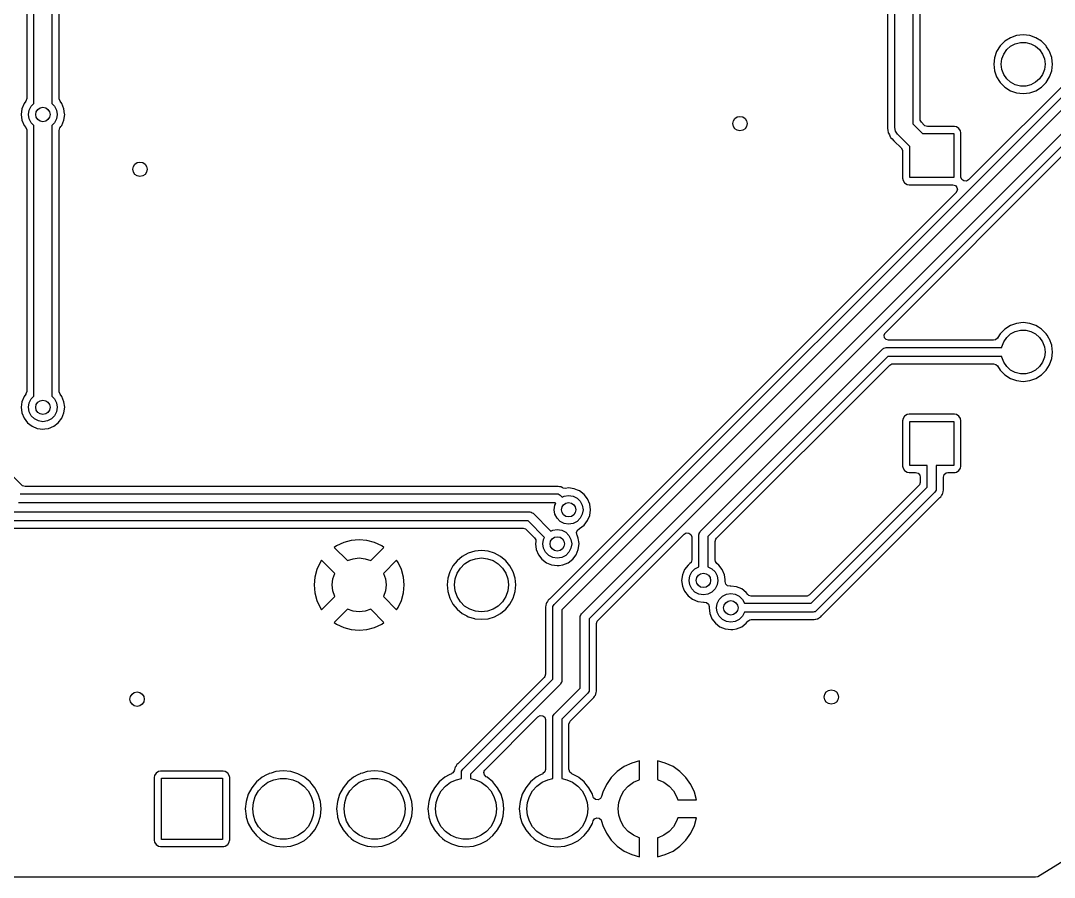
# Model space of a CAD drawing. Extents: x 111.9 to 187.8, y -146.4 to -70.5.
# Drawn here: x 138.75 to 167.49, y -146.43 to -122.61 of the extents above; entities that cross this region are included whole.
import ezdxf

# ---------------------------------------------------------------- set-up
doc = ezdxf.new("R2010")
doc.units = 0
doc.layers.add('BLACK', color=7, linetype='CONTINUOUS')

msp = doc.modelspace()

# ---------------------------------------------------------------- linework, layer by layer
at = {"layer": 'BLACK', "linetype": 'CONTINUOUS'}
for p, q in [((163.057, -125.588), (163.057, -120.509)), ((163.557, -120.509), (163.557, -125.484)), ((162.856, -120.834), (162.856, -125.559)), ((163.757, -123.825), (163.757, -120.834)), ((138.915, -121.568), (138.915, -124.781)), ((139.116, -124.913), (139.116, -121.492)), ((139.616, -121.596), (139.616, -124.913)), ((139.816, -124.781), (139.816, -121.73)), ((166.624, -123.008), (166.442, -123.029)), ((166.806, -123.029), (166.624, -123.008)), ((166.624, -123.008), (166.624, -123.008)), ((166.115, -123.187), (165.986, -123.316)), ((166.27, -123.089), (166.115, -123.187)), ((166.442, -123.029), (166.27, -123.089)), ((166.277, -123.322), (166.407, -123.254)), ((166.407, -123.254), (166.55, -123.218)), ((166.442, -123.029), (166.442, -123.029)), ((166.55, -123.218), (166.698, -123.218)), ((166.698, -123.218), (166.841, -123.254)), ((166.978, -123.089), (166.806, -123.029)), ((166.806, -123.029), (166.806, -123.029)), ((166.841, -123.254), (166.971, -123.322)), ((167.133, -123.187), (166.978, -123.089)), ((167.262, -123.316), (167.133, -123.187)), ((165.888, -123.471), (165.828, -123.643)), ((165.986, -123.316), (165.888, -123.471)), ((166.031, -123.679), (166.083, -123.541)), ((166.083, -123.541), (166.167, -123.42)), ((166.167, -123.42), (166.277, -123.322)), ((166.971, -123.322), (167.081, -123.42)), ((167.081, -123.42), (167.165, -123.541)), ((167.165, -123.541), (167.217, -123.679)), ((167.277, -123.34), (167.262, -123.316)), ((167.339, -123.438), (167.277, -123.34)), ((167.36, -123.471), (167.339, -123.438)), ((167.42, -123.641), (167.36, -123.471)), ((153.582, -138.85), (168.568, -123.864)), ((163.757, -125.35), (163.757, -123.825)), ((168.414, -123.734), (165.107, -127.04)), ((165.828, -123.643), (165.807, -123.825)), ((165.807, -123.825), (165.807, -123.825)), ((165.807, -123.825), (165.828, -124.007)), ((165.828, -123.643), (165.828, -123.643)), ((166.013, -123.825), (166.031, -123.679)), ((166.031, -123.971), (166.013, -123.825)), ((167.217, -123.679), (167.235, -123.825)), ((167.235, -123.825), (167.217, -123.971)), ((167.42, -123.643), (167.42, -123.641)), ((167.441, -123.825), (167.42, -123.643)), ((167.42, -123.643), (167.42, -123.643)), ((167.42, -124.007), (167.441, -123.825)), ((167.441, -123.825), (167.441, -123.825)), ((168.708, -124.077), (153.795, -138.99)), ((165.828, -124.007), (165.828, -124.007)), ((165.828, -124.007), (165.888, -124.179)), ((166.083, -124.109), (166.031, -123.971)), ((166.167, -124.23), (166.083, -124.109)), ((167.165, -124.109), (167.081, -124.23)), ((167.217, -123.971), (167.165, -124.109)), ((167.36, -124.179), (167.42, -124.007)), ((167.42, -124.007), (167.42, -124.007)), ((167.42, -124.007), (167.42, -124.007)), ((165.888, -124.179), (165.965, -124.301)), ((165.965, -124.301), (165.986, -124.334)), ((165.986, -124.334), (166.115, -124.463)), ((166.277, -124.328), (166.167, -124.23)), ((166.407, -124.396), (166.277, -124.328)), ((166.55, -124.432), (166.407, -124.396)), ((166.698, -124.432), (166.55, -124.432)), ((166.841, -124.396), (166.698, -124.432)), ((166.971, -124.328), (166.841, -124.396)), ((167.081, -124.23), (166.971, -124.328)), ((167.133, -124.463), (167.262, -124.334)), ((167.262, -124.334), (167.36, -124.179)), ((154.344, -139.104), (168.822, -124.626)), ((166.115, -124.463), (166.27, -124.561)), ((166.27, -124.561), (166.442, -124.621)), ((166.442, -124.621), (166.442, -124.621)), ((166.442, -124.621), (166.442, -124.621)), ((166.442, -124.621), (166.624, -124.642)), ((166.624, -124.642), (166.806, -124.621)), ((166.624, -124.642), (166.624, -124.642)), ((166.624, -124.642), (166.624, -124.642)), ((166.806, -124.621), (166.978, -124.561)), ((166.806, -124.621), (166.806, -124.621)), ((166.806, -124.621), (166.806, -124.621)), ((166.978, -124.561), (167.133, -124.463)), ((138.841, -124.919), (138.781, -125.065)), ((138.89, -124.856), (138.841, -124.919)), ((138.896, -124.848), (138.89, -124.856)), ((138.915, -124.781), (138.896, -124.848)), ((138.986, -125.098), (139.042, -124.987)), ((139.042, -124.987), (139.116, -124.913)), ((139.616, -124.913), (139.69, -124.987)), ((139.69, -124.987), (139.746, -125.098)), ((139.817, -124.791), (139.816, -124.781)), ((139.842, -124.856), (139.817, -124.791)), ((139.891, -124.919), (139.842, -124.856)), ((139.951, -125.065), (139.891, -124.919)), ((139.891, -124.919), (139.891, -124.919)), ((139.891, -124.919), (139.891, -124.919)), ((168.962, -124.839), (154.557, -139.244)), ((138.781, -125.065), (138.76, -125.222)), ((138.76, -125.222), (138.76, -125.222)), ((138.76, -125.222), (138.781, -125.379)), ((138.781, -125.065), (138.781, -125.065)), ((138.966, -125.222), (138.986, -125.098)), ((138.986, -125.346), (138.966, -125.222)), ((139.746, -125.098), (139.766, -125.222)), ((139.766, -125.222), (139.746, -125.346)), ((139.969, -125.205), (139.951, -125.065)), ((139.951, -125.065), (139.951, -125.065)), ((139.951, -125.379), (139.972, -125.222)), ((139.972, -125.222), (139.969, -125.205)), ((138.781, -125.379), (138.781, -125.379)), ((138.781, -125.379), (138.841, -125.525)), ((138.841, -125.525), (138.841, -125.525)), ((138.841, -125.525), (138.89, -125.588)), ((138.89, -125.588), (138.915, -125.653)), ((139.042, -125.457), (138.986, -125.346)), ((139.116, -125.531), (139.042, -125.457)), ((139.116, -133.055), (139.116, -125.531)), ((139.69, -125.457), (139.616, -125.531)), ((139.616, -125.531), (139.616, -133.055)), ((139.746, -125.346), (139.69, -125.457)), ((139.816, -125.663), (139.836, -125.596)), ((139.836, -125.596), (139.842, -125.588)), ((139.842, -125.588), (139.869, -125.553)), ((139.869, -125.553), (139.891, -125.525)), ((139.891, -125.525), (139.951, -125.379)), ((162.855, -125.578), (162.852, -125.605)), ((162.852, -125.605), (162.863, -125.663)), ((162.856, -125.566), (162.855, -125.578)), ((162.856, -125.559), (162.856, -125.566)), ((163.076, -125.684), (163.057, -125.588)), ((163.557, -125.484), (163.827, -125.754)), ((163.76, -125.376), (163.757, -125.35)), ((163.794, -125.438), (163.76, -125.376)), ((163.873, -125.517), (163.794, -125.438)), ((163.894, -125.534), (163.873, -125.517)), ((163.961, -125.553), (163.894, -125.534)), ((164.715, -125.553), (163.961, -125.553)), ((164.773, -125.565), (164.715, -125.553)), ((164.715, -125.553), (164.715, -125.553)), ((164.84, -125.609), (164.773, -125.565)), ((164.773, -125.565), (164.773, -125.565)), ((164.884, -125.676), (164.84, -125.609)), ((138.915, -125.653), (138.915, -125.663)), ((138.915, -125.663), (138.915, -132.923)), ((139.816, -132.923), (139.816, -125.663)), ((162.863, -125.663), (162.872, -125.722)), ((162.872, -125.722), (162.874, -125.73)), ((162.874, -125.73), (162.877, -125.738)), ((162.877, -125.738), (162.905, -125.791)), ((162.905, -125.791), (162.931, -125.845)), ((162.931, -125.845), (162.935, -125.852)), ((162.935, -125.852), (162.94, -125.859)), ((162.94, -125.859), (162.94, -125.859)), ((162.94, -125.859), (162.982, -125.901)), ((163.13, -125.765), (163.076, -125.684)), ((163.473, -126.108), (163.13, -125.765)), ((163.827, -125.754), (164.695, -125.754)), ((164.695, -125.754), (164.695, -126.976)), ((164.895, -125.734), (164.884, -125.676)), ((164.884, -125.676), (164.884, -125.676)), ((164.895, -126.953), (164.895, -125.734)), ((164.895, -125.734), (164.895, -125.734)), ((162.982, -125.901), (163.022, -125.943)), ((163.022, -125.943), (163.023, -125.944)), ((163.023, -125.944), (163.03, -125.95)), ((163.03, -125.95), (163.03, -125.951)), ((163.03, -125.951), (163.042, -125.96)), ((163.042, -125.96), (163.236, -126.154)), ((163.236, -126.154), (163.27, -126.216)), ((163.473, -126.976), (163.473, -126.108)), ((162.795, -131.289), (167.839, -126.245)), ((163.27, -126.216), (163.272, -126.242)), ((163.272, -126.242), (163.272, -126.996)), ((163.272, -126.996), (163.284, -127.054)), ((164.695, -126.976), (163.473, -126.976)), ((164.896, -126.962), (164.895, -126.953)), ((164.92, -127.027), (164.896, -126.962)), ((164.976, -127.069), (164.92, -127.027)), ((165.107, -127.04), (165.046, -127.074)), ((163.284, -127.054), (163.284, -127.054)), ((163.284, -127.054), (163.328, -127.121)), ((163.328, -127.121), (163.395, -127.165)), ((163.395, -127.165), (163.395, -127.165)), ((163.395, -127.165), (163.453, -127.176)), ((163.453, -127.176), (163.453, -127.176)), ((163.453, -127.176), (164.672, -127.176)), ((164.672, -127.176), (164.739, -127.196)), ((164.739, -127.196), (164.785, -127.249)), ((164.795, -127.318), (164.766, -127.382)), ((164.785, -127.249), (164.795, -127.318)), ((165.046, -127.074), (164.976, -127.069)), ((164.759, -127.388), (153.452, -138.696)), ((164.766, -127.382), (164.759, -127.388)), ((138.783, -135.528), (134.22, -130.965)), ((166.442, -131.03), (166.27, -131.09)), ((166.624, -131.009), (166.442, -131.03)), ((166.442, -131.03), (166.442, -131.03)), ((166.806, -131.03), (166.624, -131.009)), ((166.624, -131.009), (166.624, -131.009)), ((166.978, -131.09), (166.806, -131.03)), ((166.806, -131.03), (166.806, -131.03)), ((162.76, -131.359), (162.789, -131.295)), ((162.789, -131.295), (162.795, -131.289)), ((165.967, -131.347), (165.91, -131.437)), ((165.986, -131.317), (165.967, -131.347)), ((166.115, -131.188), (165.986, -131.317)), ((166.27, -131.09), (166.115, -131.188)), ((166.167, -131.421), (166.277, -131.323)), ((166.277, -131.323), (166.407, -131.255)), ((166.407, -131.255), (166.55, -131.219)), ((166.55, -131.219), (166.698, -131.219)), ((166.698, -131.219), (166.841, -131.255)), ((166.841, -131.255), (166.971, -131.323)), ((166.971, -131.323), (167.081, -131.421)), ((167.049, -131.135), (166.978, -131.09)), ((167.133, -131.188), (167.049, -131.135)), ((167.262, -131.317), (167.133, -131.188)), ((167.289, -131.359), (167.262, -131.317)), ((162.77, -131.428), (162.76, -131.359)), ((162.816, -131.481), (162.77, -131.428)), ((162.883, -131.5), (162.816, -131.481)), ((165.802, -131.5), (162.883, -131.5)), ((165.854, -131.489), (165.802, -131.5)), ((165.907, -131.442), (165.854, -131.489)), ((165.91, -131.437), (165.907, -131.442)), ((166.031, -131.68), (166.083, -131.542)), ((166.083, -131.542), (166.167, -131.421)), ((167.081, -131.421), (167.165, -131.542)), ((167.165, -131.542), (167.217, -131.68)), ((167.352, -131.459), (167.289, -131.359)), ((167.36, -131.472), (167.352, -131.459)), ((167.418, -131.639), (167.36, -131.472)), ((167.42, -131.644), (167.418, -131.639)), ((167.441, -131.826), (167.42, -131.644)), ((167.42, -131.644), (167.42, -131.644)), ((157.646, -136.818), (162.726, -131.738)), ((162.726, -131.738), (162.743, -131.724)), ((162.743, -131.724), (162.746, -131.721)), ((162.746, -131.721), (162.749, -131.72)), ((162.749, -131.72), (162.754, -131.716)), ((162.754, -131.716), (162.784, -131.71)), ((162.784, -131.71), (162.814, -131.701)), ((162.814, -131.701), (166.028, -131.701)), ((166.028, -131.701), (166.031, -131.68)), ((167.217, -131.68), (167.235, -131.826)), ((167.235, -131.826), (167.217, -131.972)), ((167.42, -132.008), (167.441, -131.826)), ((167.441, -131.826), (167.441, -131.826)), ((162.866, -131.951), (157.859, -136.958)), ((158.096, -137.005), (162.913, -132.188)), ((166.028, -131.951), (162.866, -131.951)), ((162.913, -132.188), (162.974, -132.154)), ((162.974, -132.154), (163, -132.151)), ((163, -132.151), (165.802, -132.151)), ((165.802, -132.151), (165.869, -132.171)), ((165.869, -132.171), (165.907, -132.21)), ((165.907, -132.21), (165.986, -132.335)), ((166.031, -131.972), (166.028, -131.951)), ((166.083, -132.11), (166.031, -131.972)), ((166.167, -132.231), (166.083, -132.11)), ((167.165, -132.11), (167.081, -132.231)), ((167.217, -131.972), (167.165, -132.11)), ((167.262, -132.335), (167.36, -132.18)), ((167.36, -132.18), (167.42, -132.008)), ((165.986, -132.335), (166.115, -132.464)), ((166.115, -132.464), (166.27, -132.562)), ((166.277, -132.329), (166.167, -132.231)), ((166.407, -132.397), (166.277, -132.329)), ((166.55, -132.433), (166.407, -132.397)), ((166.698, -132.433), (166.55, -132.433)), ((166.841, -132.397), (166.698, -132.433)), ((166.971, -132.329), (166.841, -132.397)), ((167.081, -132.231), (166.971, -132.329)), ((166.978, -132.562), (167.133, -132.464)), ((167.133, -132.464), (167.262, -132.335)), ((166.27, -132.562), (166.442, -132.622)), ((166.442, -132.622), (166.442, -132.622)), ((166.442, -132.622), (166.442, -132.622)), ((166.442, -132.622), (166.624, -132.643)), ((166.624, -132.643), (166.806, -132.622)), ((166.624, -132.643), (166.624, -132.643)), ((166.624, -132.643), (166.624, -132.643)), ((166.806, -132.622), (166.978, -132.562)), ((166.806, -132.622), (166.806, -132.622)), ((166.806, -132.622), (166.806, -132.622)), ((138.841, -133.061), (138.781, -133.207)), ((138.89, -132.998), (138.841, -133.061)), ((138.896, -132.99), (138.89, -132.998)), ((138.915, -132.923), (138.896, -132.99)), ((139.042, -133.129), (139.116, -133.055)), ((139.616, -133.055), (139.69, -133.129)), ((139.817, -132.933), (139.816, -132.923)), ((139.842, -132.998), (139.817, -132.933)), ((139.891, -133.061), (139.842, -132.998)), ((139.951, -133.207), (139.891, -133.061)), ((139.891, -133.061), (139.891, -133.061)), ((139.891, -133.061), (139.891, -133.061)), ((138.781, -133.207), (138.76, -133.364)), ((138.76, -133.364), (138.76, -133.364)), ((138.76, -133.364), (138.781, -133.521)), ((138.781, -133.207), (138.781, -133.207)), ((138.966, -133.364), (138.986, -133.24)), ((138.986, -133.488), (138.966, -133.364)), ((138.986, -133.24), (139.042, -133.129)), ((139.69, -133.129), (139.746, -133.24)), ((139.746, -133.24), (139.766, -133.364)), ((139.766, -133.364), (139.746, -133.488)), ((139.972, -133.364), (139.951, -133.207)), ((139.951, -133.521), (139.972, -133.364)), ((138.781, -133.521), (138.781, -133.521)), ((138.781, -133.521), (138.841, -133.667)), ((139.042, -133.599), (138.986, -133.488)), ((139.131, -133.688), (139.042, -133.599)), ((139.69, -133.599), (139.601, -133.688)), ((139.746, -133.488), (139.69, -133.599)), ((139.891, -133.667), (139.951, -133.521)), ((163.328, -133.61), (163.284, -133.677)), ((163.395, -133.566), (163.328, -133.61)), ((163.453, -133.554), (163.395, -133.566)), ((163.395, -133.566), (163.395, -133.566)), ((164.715, -133.554), (163.453, -133.554)), ((163.453, -133.554), (163.453, -133.554)), ((164.773, -133.566), (164.715, -133.554)), ((164.715, -133.554), (164.715, -133.554)), ((164.84, -133.61), (164.773, -133.566)), ((164.773, -133.566), (164.773, -133.566)), ((164.884, -133.677), (164.84, -133.61)), ((138.841, -133.667), (138.938, -133.792)), ((138.938, -133.792), (139.063, -133.889)), ((139.063, -133.889), (139.209, -133.949)), ((139.242, -133.744), (139.131, -133.688)), ((139.366, -133.764), (139.242, -133.744)), ((139.49, -133.744), (139.366, -133.764)), ((139.601, -133.688), (139.49, -133.744)), ((139.523, -133.949), (139.669, -133.889)), ((139.669, -133.889), (139.794, -133.792)), ((139.794, -133.792), (139.891, -133.667)), ((163.284, -133.677), (163.272, -133.735)), ((163.272, -133.735), (163.272, -134.997)), ((163.284, -133.677), (163.284, -133.677)), ((163.473, -134.977), (163.473, -133.755)), ((163.473, -133.755), (164.695, -133.755)), ((164.695, -133.755), (164.695, -134.977)), ((164.895, -133.735), (164.884, -133.677)), ((164.884, -133.677), (164.884, -133.677)), ((164.895, -134.366), (164.895, -133.735)), ((164.895, -133.735), (164.895, -133.735)), ((139.209, -133.949), (139.288, -133.959)), ((139.288, -133.959), (139.366, -133.97)), ((139.366, -133.97), (139.418, -133.963)), ((139.366, -133.97), (139.366, -133.97)), ((139.366, -133.97), (139.366, -133.97)), ((139.418, -133.963), (139.523, -133.949)), ((164.895, -134.997), (164.895, -134.366)), ((163.272, -134.997), (163.284, -135.055)), ((163.284, -135.055), (163.284, -135.055)), ((163.284, -135.055), (163.328, -135.122)), ((163.959, -134.977), (163.473, -134.977)), ((163.959, -135.584), (163.959, -134.977)), ((164.695, -134.977), (164.209, -134.977)), ((164.209, -134.977), (164.209, -135.636)), ((164.84, -135.122), (164.884, -135.055)), ((164.884, -135.055), (164.895, -134.997)), ((164.884, -135.055), (164.884, -135.055)), ((164.884, -135.055), (164.884, -135.055)), ((164.895, -134.997), (164.895, -134.997)), ((163.328, -135.122), (163.395, -135.166)), ((163.395, -135.166), (163.395, -135.166)), ((163.395, -135.166), (163.453, -135.177)), ((163.453, -135.177), (163.453, -135.177)), ((163.453, -135.177), (163.453, -135.177)), ((163.453, -135.177), (163.635, -135.177)), ((163.635, -135.177), (163.702, -135.197)), ((163.702, -135.197), (163.747, -135.25)), ((163.747, -135.25), (163.758, -135.302)), ((163.758, -135.302), (163.758, -135.45)), ((164.409, -135.302), (164.429, -135.234)), ((164.409, -135.619), (164.409, -135.302)), ((164.429, -135.234), (164.482, -135.189)), ((164.482, -135.189), (164.534, -135.177)), ((164.534, -135.177), (164.715, -135.177)), ((164.715, -135.177), (164.73, -135.175)), ((164.715, -135.177), (164.715, -135.177)), ((164.73, -135.175), (164.773, -135.166)), ((164.773, -135.166), (164.84, -135.122)), ((164.773, -135.166), (164.773, -135.166)), ((164.773, -135.166), (164.773, -135.166)), ((138.803, -135.545), (138.783, -135.528)), ((138.87, -135.564), (138.803, -135.545)), ((153.647, -135.564), (138.87, -135.564)), ((153.653, -135.564), (153.647, -135.564)), ((153.658, -135.564), (153.653, -135.564)), ((153.693, -135.561), (153.658, -135.564)), ((153.732, -135.571), (153.693, -135.561)), ((153.737, -135.572), (153.732, -135.571)), ((153.777, -135.579), (153.737, -135.572)), ((153.782, -135.581), (153.777, -135.579)), ((153.799, -135.588), (153.782, -135.581)), ((153.804, -135.59), (153.799, -135.588)), ((153.812, -135.596), (153.804, -135.59)), ((153.804, -135.59), (153.804, -135.59)), ((153.804, -135.59), (153.804, -135.59)), ((153.83, -135.607), (153.812, -135.596)), ((153.899, -135.618), (153.83, -135.607)), ((153.986, -135.606), (153.899, -135.618)), ((154.143, -135.627), (153.986, -135.606)), ((153.986, -135.606), (153.986, -135.606)), ((154.235, -135.665), (154.143, -135.627)), ((154.143, -135.627), (154.143, -135.627)), ((154.289, -135.687), (154.235, -135.665)), ((163.722, -135.537), (160.683, -138.576)), ((160.73, -138.813), (163.959, -135.584)), ((163.739, -135.517), (163.722, -135.537)), ((163.758, -135.45), (163.739, -135.517)), ((164.205, -135.665), (164.204, -135.671)), ((164.206, -135.663), (164.205, -135.665)), ((164.209, -135.636), (164.206, -135.658)), ((164.206, -135.658), (164.206, -135.663)), ((164.403, -135.704), (164.413, -135.665)), ((164.41, -135.624), (164.409, -135.619)), ((164.413, -135.665), (164.41, -135.624)), ((138.736, -135.765), (153.664, -135.765)), ((153.664, -135.765), (153.686, -135.768)), ((153.686, -135.768), (153.691, -135.768)), ((153.691, -135.768), (153.693, -135.769)), ((153.693, -135.769), (153.699, -135.77)), ((153.699, -135.77), (153.726, -135.787)), ((153.726, -135.787), (153.753, -135.802)), ((153.753, -135.802), (153.809, -135.858)), ((153.809, -135.858), (153.862, -135.831)), ((153.862, -135.831), (153.986, -135.812)), ((153.986, -135.812), (154.11, -135.831)), ((154.11, -135.831), (154.221, -135.888)), ((154.221, -135.888), (154.31, -135.977)), ((154.414, -135.784), (154.289, -135.687)), ((154.511, -135.909), (154.414, -135.784)), ((154.571, -136.055), (154.511, -135.909)), ((164.172, -135.724), (160.87, -139.026)), ((161.024, -139.156), (164.302, -135.878)), ((164.187, -135.697), (164.172, -135.724)), ((164.204, -135.671), (164.187, -135.697)), ((164.302, -135.878), (164.306, -135.874)), ((164.306, -135.874), (164.337, -135.848)), ((164.337, -135.848), (164.357, -135.813)), ((164.357, -135.813), (164.36, -135.809)), ((164.36, -135.809), (164.384, -135.776)), ((164.384, -135.776), (164.386, -135.771)), ((164.384, -135.776), (164.384, -135.776)), ((164.386, -135.771), (164.393, -135.754)), ((164.393, -135.754), (164.395, -135.749)), ((164.395, -135.749), (164.402, -135.709)), ((164.395, -135.749), (164.395, -135.749)), ((164.402, -135.709), (164.403, -135.704)), ((153.613, -136.015), (138.684, -136.015)), ((153.586, -136.212), (153.606, -136.088)), ((153.606, -136.335), (153.586, -136.212)), ((153.606, -136.088), (153.633, -136.035)), ((153.633, -136.035), (153.613, -136.015)), ((154.31, -135.977), (154.366, -136.088)), ((154.366, -136.088), (154.386, -136.212)), ((154.386, -136.212), (154.366, -136.335)), ((154.592, -136.212), (154.571, -136.055)), ((154.571, -136.369), (154.592, -136.212)), ((152.856, -136.523), (138.176, -136.523)), ((138.228, -136.273), (152.908, -136.273)), ((153.317, -136.983), (152.856, -136.523)), ((152.908, -136.273), (152.93, -136.276)), ((152.93, -136.276), (152.935, -136.276)), ((152.935, -136.276), (152.937, -136.277)), ((152.937, -136.277), (152.943, -136.278)), ((152.943, -136.278), (152.969, -136.295)), ((152.969, -136.295), (152.996, -136.31)), ((152.996, -136.31), (153.493, -136.807)), ((153.662, -136.447), (153.606, -136.335)), ((153.751, -136.535), (153.662, -136.447)), ((154.31, -136.447), (154.221, -136.535)), ((154.366, -136.335), (154.31, -136.447)), ((154.414, -136.64), (154.511, -136.515)), ((154.511, -136.515), (154.571, -136.369)), ((138.193, -136.724), (152.722, -136.724)), ((152.722, -136.724), (152.789, -136.743)), ((152.789, -136.743), (152.809, -136.76)), ((152.809, -136.76), (153.038, -136.988)), ((153.493, -136.807), (153.546, -136.78)), ((153.546, -136.78), (153.67, -136.76)), ((153.67, -136.76), (153.794, -136.78)), ((153.862, -136.592), (153.751, -136.535)), ((153.794, -136.78), (153.905, -136.836)), ((153.986, -136.612), (153.862, -136.592)), ((154.11, -136.592), (153.986, -136.612)), ((154.221, -136.535), (154.11, -136.592)), ((154.206, -136.832), (154.237, -136.77)), ((154.237, -136.77), (154.28, -136.74)), ((154.28, -136.74), (154.289, -136.736)), ((154.289, -136.736), (154.414, -136.64)), ((157.631, -136.845), (157.646, -136.818)), ((147.942, -137.067), (147.731, -137.124)), ((148.16, -137.048), (147.942, -137.067)), ((147.942, -137.067), (147.942, -137.067)), ((148.378, -137.067), (148.16, -137.048)), ((148.16, -137.048), (148.16, -137.048)), ((148.589, -137.124), (148.378, -137.067)), ((148.378, -137.067), (148.378, -137.067)), ((153.038, -136.988), (153.071, -137.05)), ((153.073, -137.092), (153.064, -137.16)), ((153.071, -137.05), (153.073, -137.092)), ((153.27, -137.16), (153.29, -137.036)), ((153.29, -137.036), (153.317, -136.983)), ((153.905, -136.836), (153.994, -136.925)), ((153.994, -136.925), (154.05, -137.036)), ((154.05, -137.036), (154.07, -137.16)), ((154.213, -136.902), (154.206, -136.832)), ((154.221, -136.92), (154.213, -136.902)), ((154.255, -137.003), (154.221, -136.92)), ((154.262, -137.055), (154.255, -137.003)), ((154.267, -137.092), (154.262, -137.055)), ((154.276, -137.16), (154.267, -137.092)), ((154.794, -139.291), (157.197, -136.888)), ((157.197, -136.888), (157.258, -136.854)), ((157.258, -136.854), (157.328, -136.859)), ((157.328, -136.859), (157.384, -136.901)), ((157.384, -136.901), (157.408, -136.966)), ((157.408, -136.966), (157.409, -136.975)), ((157.409, -136.975), (157.409, -137.608)), ((157.609, -136.906), (157.612, -136.884)), ((157.609, -137.796), (157.609, -136.906)), ((157.612, -136.879), (157.613, -136.877)), ((157.612, -136.884), (157.612, -136.879)), ((157.613, -136.877), (157.614, -136.871)), ((157.614, -136.871), (157.631, -136.845)), ((157.859, -136.958), (157.859, -137.796)), ((158.059, -137.092), (158.079, -137.025)), ((158.059, -137.608), (158.059, -137.092)), ((158.079, -137.025), (158.096, -137.005)), ((147.533, -137.216), (147.47, -137.26)), ((147.47, -137.26), (147.47, -137.26)), ((147.47, -137.26), (147.837, -137.626)), ((147.731, -137.124), (147.533, -137.216)), ((147.533, -137.216), (147.533, -137.216)), ((147.731, -137.124), (147.731, -137.124)), ((148.483, -137.626), (148.85, -137.26)), ((148.787, -137.216), (148.589, -137.124)), ((148.589, -137.124), (148.589, -137.124)), ((148.85, -137.26), (148.787, -137.216)), ((148.85, -137.26), (148.85, -137.26)), ((151.374, -137.366), (151.194, -137.421)), ((151.56, -137.348), (151.374, -137.366)), ((151.374, -137.366), (151.374, -137.366)), ((151.746, -137.366), (151.56, -137.348)), ((151.926, -137.421), (151.746, -137.366)), ((151.746, -137.366), (151.746, -137.366)), ((153.064, -137.16), (153.064, -137.16)), ((153.064, -137.16), (153.085, -137.317)), ((153.085, -137.317), (153.085, -137.317)), ((153.085, -137.317), (153.145, -137.463)), ((153.29, -137.284), (153.27, -137.16)), ((153.346, -137.395), (153.29, -137.284)), ((154.05, -137.284), (153.994, -137.395)), ((154.07, -137.16), (154.05, -137.284)), ((154.195, -137.463), (154.255, -137.317)), ((154.255, -137.317), (154.276, -137.16)), ((147.073, -137.676), (146.981, -137.874)), ((147.117, -137.613), (147.073, -137.676)), ((147.073, -137.676), (147.073, -137.676)), ((147.483, -137.98), (147.117, -137.613)), ((147.117, -137.613), (147.117, -137.613)), ((147.837, -137.626), (147.993, -137.572)), ((147.993, -137.572), (148.16, -137.553)), ((148.16, -137.553), (148.327, -137.572)), ((148.327, -137.572), (148.483, -137.626)), ((149.203, -137.613), (148.837, -137.98)), ((149.247, -137.676), (149.203, -137.613)), ((149.339, -137.874), (149.247, -137.676)), ((150.885, -137.628), (150.766, -137.772)), ((151.029, -137.509), (150.885, -137.628)), ((151.194, -137.421), (151.029, -137.509)), ((151.029, -137.509), (151.029, -137.509)), ((151.092, -137.717), (151.235, -137.627)), ((151.235, -137.627), (151.393, -137.572)), ((151.393, -137.572), (151.56, -137.553)), ((151.56, -137.553), (151.727, -137.572)), ((151.727, -137.572), (151.885, -137.627)), ((151.885, -137.627), (152.028, -137.717)), ((152.091, -137.509), (151.926, -137.421)), ((152.235, -137.628), (152.091, -137.509)), ((152.091, -137.509), (152.091, -137.509)), ((152.354, -137.772), (152.235, -137.628)), ((153.145, -137.463), (153.242, -137.588)), ((153.242, -137.588), (153.367, -137.685)), ((153.435, -137.484), (153.346, -137.395)), ((153.546, -137.54), (153.435, -137.484)), ((153.67, -137.56), (153.546, -137.54)), ((153.794, -137.54), (153.67, -137.56)), ((153.905, -137.484), (153.794, -137.54)), ((153.994, -137.395), (153.905, -137.484)), ((153.973, -137.685), (154.098, -137.588)), ((154.098, -137.588), (154.195, -137.463)), ((157.389, -137.675), (157.36, -137.706)), ((157.409, -137.608), (157.389, -137.675)), ((158.067, -137.65), (158.059, -137.608)), ((158.108, -137.706), (158.067, -137.65)), ((146.981, -137.874), (146.924, -138.085)), ((146.981, -137.874), (146.981, -137.874)), ((149.396, -138.085), (149.339, -137.874)), ((149.339, -137.874), (149.339, -137.874)), ((150.678, -137.937), (150.623, -138.117)), ((150.766, -137.772), (150.678, -137.937)), ((150.766, -137.772), (150.766, -137.772)), ((150.884, -137.978), (150.974, -137.835)), ((150.974, -137.835), (151.092, -137.717)), ((152.028, -137.717), (152.146, -137.835)), ((152.146, -137.835), (152.236, -137.978)), ((152.442, -137.936), (152.354, -137.772)), ((152.354, -137.772), (152.354, -137.772)), ((152.442, -137.937), (152.442, -137.936)), ((152.497, -138.117), (152.442, -137.937)), ((153.367, -137.685), (153.513, -137.745)), ((153.513, -137.745), (153.592, -137.755)), ((153.592, -137.755), (153.67, -137.766)), ((153.67, -137.766), (153.722, -137.759)), ((153.67, -137.766), (153.67, -137.766)), ((153.67, -137.766), (153.67, -137.766)), ((153.722, -137.759), (153.827, -137.745)), ((153.827, -137.745), (153.973, -137.685)), ((157.209, -137.873), (157.149, -138.019)), ((157.306, -137.748), (157.209, -137.873)), ((157.36, -137.706), (157.306, -137.748)), ((157.354, -138.052), (157.41, -137.941)), ((157.41, -137.941), (157.499, -137.852)), ((157.499, -137.852), (157.609, -137.796)), ((157.859, -137.796), (157.969, -137.852)), ((157.969, -137.852), (158.058, -137.941)), ((158.058, -137.941), (158.114, -138.052)), ((158.162, -137.748), (158.108, -137.706)), ((158.259, -137.873), (158.162, -137.748)), ((158.162, -137.748), (158.162, -137.748)), ((158.162, -137.748), (158.162, -137.748)), ((158.319, -138.019), (158.259, -137.873)), ((146.924, -138.085), (146.905, -138.303)), ((146.924, -138.085), (146.924, -138.085)), ((147.41, -138.303), (147.429, -138.136)), ((147.429, -138.136), (147.483, -137.98)), ((148.837, -137.98), (148.891, -138.136)), ((148.891, -138.136), (148.91, -138.303)), ((149.415, -138.303), (149.396, -138.085)), ((149.396, -138.085), (149.396, -138.085)), ((150.623, -138.117), (150.605, -138.303)), ((150.623, -138.117), (150.623, -138.117)), ((150.81, -138.303), (150.829, -138.136)), ((150.829, -138.136), (150.884, -137.978)), ((152.236, -137.978), (152.291, -138.136)), ((152.291, -138.136), (152.31, -138.303)), ((152.515, -138.303), (152.497, -138.117)), ((157.149, -138.019), (157.128, -138.176)), ((157.128, -138.176), (157.128, -138.176)), ((157.128, -138.176), (157.149, -138.333)), ((157.149, -138.019), (157.149, -138.019)), ((157.334, -138.176), (157.354, -138.052)), ((157.354, -138.3), (157.334, -138.176)), ((158.114, -138.052), (158.134, -138.176)), ((158.134, -138.176), (158.114, -138.3)), ((158.336, -138.151), (158.319, -138.019)), ((158.319, -138.019), (158.319, -138.019)), ((158.34, -138.176), (158.336, -138.151)), ((158.336, -138.211), (158.337, -138.196)), ((158.355, -138.278), (158.336, -138.211)), ((158.337, -138.196), (158.34, -138.176)), ((146.905, -138.303), (146.905, -138.303)), ((146.905, -138.303), (146.924, -138.521)), ((146.924, -138.521), (146.924, -138.521)), ((146.924, -138.521), (146.981, -138.732)), ((147.429, -138.47), (147.41, -138.303)), ((147.483, -138.626), (147.429, -138.47)), ((148.891, -138.47), (148.837, -138.626)), ((148.91, -138.303), (148.891, -138.47)), ((149.339, -138.732), (149.396, -138.521)), ((149.396, -138.521), (149.415, -138.303)), ((149.396, -138.521), (149.396, -138.521)), ((149.415, -138.303), (149.415, -138.303)), ((150.605, -138.303), (150.623, -138.489)), ((150.623, -138.489), (150.623, -138.489)), ((150.623, -138.489), (150.678, -138.669)), ((150.829, -138.47), (150.81, -138.303)), ((150.884, -138.628), (150.829, -138.47)), ((152.291, -138.47), (152.236, -138.628)), ((152.31, -138.303), (152.291, -138.47)), ((152.442, -138.669), (152.497, -138.489)), ((152.497, -138.489), (152.515, -138.303)), ((157.149, -138.333), (157.149, -138.333)), ((157.149, -138.333), (157.182, -138.413)), ((157.182, -138.413), (157.209, -138.479)), ((157.209, -138.479), (157.306, -138.604)), ((157.41, -138.411), (157.354, -138.3)), ((157.499, -138.5), (157.41, -138.411)), ((157.61, -138.556), (157.499, -138.5)), ((157.969, -138.5), (157.858, -138.556)), ((158.058, -138.411), (157.969, -138.5)), ((158.114, -138.3), (158.058, -138.411)), ((158.407, -138.324), (158.355, -138.278)), ((158.372, -138.558), (158.496, -138.538)), ((158.476, -138.335), (158.407, -138.324)), ((158.489, -138.333), (158.476, -138.335)), ((158.496, -138.332), (158.489, -138.333)), ((158.653, -138.353), (158.496, -138.332)), ((158.496, -138.332), (158.496, -138.332)), ((158.496, -138.538), (158.62, -138.558)), ((158.799, -138.413), (158.653, -138.353)), ((158.653, -138.353), (158.653, -138.353)), ((158.924, -138.51), (158.799, -138.413)), ((158.966, -138.564), (158.924, -138.51)), ((158.924, -138.51), (158.924, -138.51)), ((146.981, -138.732), (146.981, -138.732)), ((146.981, -138.732), (147.073, -138.93)), ((147.117, -138.993), (147.483, -138.626)), ((148.837, -138.626), (149.203, -138.993)), ((149.247, -138.93), (149.339, -138.732)), ((149.339, -138.732), (149.339, -138.732)), ((150.678, -138.669), (150.766, -138.834)), ((150.974, -138.771), (150.884, -138.628)), ((151.092, -138.889), (150.974, -138.771)), ((152.146, -138.771), (152.028, -138.889)), ((152.236, -138.628), (152.146, -138.771)), ((152.354, -138.834), (152.442, -138.669)), ((153.359, -138.825), (153.352, -138.865)), ((153.361, -138.82), (153.359, -138.825)), ((153.368, -138.803), (153.361, -138.82)), ((153.37, -138.798), (153.368, -138.803)), ((153.394, -138.765), (153.37, -138.798)), ((153.397, -138.761), (153.394, -138.765)), ((153.417, -138.726), (153.397, -138.761)), ((153.448, -138.7), (153.417, -138.726)), ((153.452, -138.696), (153.448, -138.7)), ((157.306, -138.604), (157.431, -138.701)), ((157.431, -138.701), (157.577, -138.761)), ((157.577, -138.761), (157.734, -138.782)), ((157.734, -138.576), (157.61, -138.556)), ((157.858, -138.556), (157.734, -138.576)), ((157.734, -138.782), (157.754, -138.779)), ((157.754, -138.779), (157.823, -138.79)), ((157.823, -138.79), (157.875, -138.836)), ((158.096, -138.938), (158.116, -138.814)), ((158.116, -138.814), (158.172, -138.703)), ((158.172, -138.703), (158.261, -138.614)), ((158.261, -138.614), (158.372, -138.558)), ((158.62, -138.558), (158.731, -138.614)), ((158.731, -138.614), (158.82, -138.703)), ((158.82, -138.703), (158.876, -138.813)), ((158.876, -138.813), (160.73, -138.813)), ((158.997, -138.593), (158.966, -138.564)), ((159.064, -138.612), (158.997, -138.593)), ((160.596, -138.612), (159.064, -138.612)), ((160.622, -138.61), (160.596, -138.612)), ((160.683, -138.576), (160.622, -138.61)), ((147.073, -138.93), (147.117, -138.993)), ((147.117, -138.993), (147.117, -138.993)), ((147.837, -138.98), (147.47, -139.346)), ((147.993, -139.034), (147.837, -138.98)), ((148.16, -139.053), (147.993, -139.034)), ((148.327, -139.034), (148.16, -139.053)), ((148.483, -138.98), (148.327, -139.034)), ((148.85, -139.346), (148.483, -138.98)), ((149.203, -138.993), (149.247, -138.93)), ((150.766, -138.834), (150.766, -138.834)), ((150.766, -138.834), (150.885, -138.978)), ((150.885, -138.978), (151.029, -139.097)), ((151.029, -139.097), (151.029, -139.097)), ((151.029, -139.097), (151.153, -139.163)), ((151.235, -138.979), (151.092, -138.889)), ((151.393, -139.034), (151.235, -138.979)), ((151.56, -139.053), (151.393, -139.034)), ((151.727, -139.034), (151.56, -139.053)), ((151.885, -138.979), (151.727, -139.034)), ((152.028, -138.889), (151.885, -138.979)), ((151.926, -139.185), (152.091, -139.097)), ((152.091, -139.097), (152.235, -138.978)), ((152.235, -138.978), (152.354, -138.834)), ((153.351, -138.87), (153.341, -138.909)), ((153.341, -138.909), (153.344, -138.95)), ((153.344, -138.95), (153.344, -138.955)), ((153.344, -138.955), (153.344, -140.784)), ((153.352, -138.865), (153.351, -138.87)), ((153.545, -138.938), (153.548, -138.916)), ((153.545, -140.918), (153.545, -138.938)), ((153.548, -138.911), (153.549, -138.909)), ((153.548, -138.916), (153.548, -138.911)), ((153.549, -138.909), (153.55, -138.903)), ((153.55, -138.903), (153.567, -138.877)), ((153.567, -138.877), (153.582, -138.85)), ((153.795, -138.99), (153.795, -140.97)), ((154.329, -139.131), (154.344, -139.104)), ((157.875, -138.836), (157.894, -138.903)), ((157.893, -138.918), (157.89, -138.938)), ((157.89, -138.938), (157.911, -139.095)), ((157.894, -138.903), (157.893, -138.918)), ((157.911, -139.095), (157.911, -139.095)), ((157.911, -139.095), (157.96, -139.213)), ((158.116, -139.062), (158.096, -138.938)), ((158.172, -139.173), (158.116, -139.062)), ((158.876, -139.063), (158.82, -139.173)), ((160.782, -139.063), (158.876, -139.063)), ((160.812, -139.054), (160.782, -139.063)), ((160.842, -139.048), (160.812, -139.054)), ((160.847, -139.044), (160.842, -139.048)), ((160.85, -139.043), (160.847, -139.044)), ((160.853, -139.04), (160.85, -139.043)), ((160.87, -139.026), (160.853, -139.04)), ((147.47, -139.346), (147.533, -139.39)), ((147.533, -139.39), (147.533, -139.39)), ((147.533, -139.39), (147.731, -139.482)), ((148.589, -139.482), (148.787, -139.39)), ((148.787, -139.39), (148.85, -139.346)), ((151.153, -139.163), (151.194, -139.185)), ((151.194, -139.185), (151.366, -139.238)), ((151.366, -139.238), (151.374, -139.24)), ((151.374, -139.24), (151.374, -139.24)), ((151.374, -139.24), (151.39, -139.241)), ((151.39, -139.241), (151.56, -139.258)), ((151.56, -139.258), (151.746, -139.24)), ((151.746, -139.24), (151.926, -139.185)), ((154.307, -139.192), (154.31, -139.17)), ((154.307, -141.172), (154.307, -139.192)), ((154.31, -139.165), (154.311, -139.163)), ((154.31, -139.17), (154.31, -139.165)), ((154.311, -139.163), (154.312, -139.157)), ((154.312, -139.157), (154.329, -139.131)), ((154.557, -139.244), (154.557, -141.224)), ((154.757, -139.378), (154.777, -139.311)), ((154.757, -141.207), (154.757, -139.378)), ((154.777, -139.311), (154.794, -139.291)), ((157.96, -139.213), (157.971, -139.241)), ((157.971, -139.241), (158.068, -139.366)), ((158.068, -139.366), (158.193, -139.463)), ((158.261, -139.262), (158.172, -139.173)), ((158.372, -139.318), (158.261, -139.262)), ((158.496, -139.338), (158.372, -139.318)), ((158.62, -139.318), (158.496, -139.338)), ((158.731, -139.262), (158.62, -139.318)), ((158.82, -139.173), (158.731, -139.262)), ((158.799, -139.463), (158.924, -139.366)), ((158.924, -139.366), (158.966, -139.312)), ((158.966, -139.312), (159.022, -139.271)), ((159.022, -139.271), (159.064, -139.263)), ((159.064, -139.263), (160.765, -139.263)), ((160.765, -139.263), (160.77, -139.264)), ((160.77, -139.264), (160.811, -139.267)), ((160.811, -139.267), (160.85, -139.257)), ((160.85, -139.257), (160.855, -139.256)), ((160.855, -139.256), (160.895, -139.249)), ((160.895, -139.249), (160.9, -139.247)), ((160.895, -139.249), (160.895, -139.249)), ((160.9, -139.247), (160.917, -139.24)), ((160.917, -139.24), (160.922, -139.238)), ((160.922, -139.238), (160.955, -139.214)), ((160.922, -139.238), (160.922, -139.238)), ((160.955, -139.214), (160.959, -139.211)), ((160.959, -139.211), (160.994, -139.191)), ((160.994, -139.191), (161.02, -139.16)), ((161.02, -139.16), (161.024, -139.156)), ((147.731, -139.482), (147.731, -139.482)), ((147.731, -139.482), (147.942, -139.539)), ((147.942, -139.539), (147.942, -139.539)), ((147.942, -139.539), (148.16, -139.558)), ((148.16, -139.558), (148.378, -139.539)), ((148.16, -139.558), (148.16, -139.558)), ((148.378, -139.539), (148.589, -139.482)), ((148.378, -139.539), (148.378, -139.539)), ((148.589, -139.482), (148.589, -139.482)), ((158.193, -139.463), (158.339, -139.523)), ((158.339, -139.523), (158.418, -139.533)), ((158.418, -139.533), (158.496, -139.544)), ((158.496, -139.544), (158.548, -139.537)), ((158.496, -139.544), (158.496, -139.544)), ((158.496, -139.544), (158.496, -139.544)), ((158.548, -139.537), (158.653, -139.523)), ((158.653, -139.523), (158.799, -139.463)), ((153.344, -140.784), (153.325, -140.851)), ((176.254, -140.721), (167.035, -146.413)), ((153.308, -140.871), (150.912, -143.268)), ((151.042, -143.422), (153.545, -140.918)), ((153.758, -141.058), (151.255, -143.562)), ((153.325, -140.851), (153.308, -140.871)), ((153.773, -141.031), (153.758, -141.058)), ((153.79, -141.005), (153.773, -141.031)), ((153.791, -140.999), (153.79, -141.005)), ((153.792, -140.997), (153.791, -140.999)), ((153.795, -140.97), (153.792, -140.992)), ((153.792, -140.992), (153.792, -140.997)), ((153.582, -141.898), (154.307, -141.172)), ((154.52, -141.312), (153.795, -142.038)), ((154.535, -141.285), (154.52, -141.312)), ((154.552, -141.259), (154.535, -141.285)), ((154.553, -141.253), (154.552, -141.259)), ((154.554, -141.251), (154.553, -141.253)), ((154.557, -141.224), (154.554, -141.246)), ((154.554, -141.246), (154.554, -141.251)), ((154.685, -141.436), (154.705, -141.401)), ((154.705, -141.401), (154.708, -141.397)), ((154.708, -141.397), (154.732, -141.364)), ((154.732, -141.364), (154.734, -141.359)), ((154.732, -141.364), (154.732, -141.364)), ((154.734, -141.359), (154.741, -141.342)), ((154.741, -141.342), (154.743, -141.337)), ((154.743, -141.337), (154.75, -141.297)), ((154.743, -141.337), (154.743, -141.337)), ((154.75, -141.297), (154.751, -141.292)), ((154.751, -141.292), (154.761, -141.253)), ((154.758, -141.212), (154.757, -141.207)), ((154.761, -141.253), (154.758, -141.212)), ((154.032, -142.085), (154.65, -141.466)), ((154.65, -141.466), (154.654, -141.462)), ((154.654, -141.462), (154.685, -141.436)), ((151.662, -143.438), (153.133, -141.968)), ((153.133, -141.968), (153.194, -141.934)), ((153.194, -141.934), (153.264, -141.939)), ((153.264, -141.939), (153.32, -141.981)), ((153.32, -141.981), (153.344, -142.046)), ((153.545, -141.986), (153.548, -141.964)), ((153.545, -143.688), (153.545, -141.986)), ((153.548, -141.959), (153.549, -141.957)), ((153.548, -141.964), (153.548, -141.959)), ((153.549, -141.957), (153.55, -141.951)), ((153.55, -141.951), (153.567, -141.925)), ((153.567, -141.925), (153.582, -141.898)), ((153.344, -142.046), (153.344, -142.055)), ((153.344, -142.055), (153.344, -143.435)), ((153.795, -142.038), (153.795, -143.688)), ((153.995, -142.172), (154.015, -142.105)), ((153.995, -143.435), (153.995, -142.172)), ((154.015, -142.105), (154.032, -142.085)), ((150.819, -143.397), (150.812, -143.437)), ((150.821, -143.392), (150.819, -143.397)), ((150.828, -143.375), (150.821, -143.392)), ((150.83, -143.37), (150.828, -143.375)), ((150.854, -143.337), (150.83, -143.37)), ((150.857, -143.333), (150.854, -143.337)), ((150.877, -143.298), (150.857, -143.333)), ((150.908, -143.272), (150.877, -143.298)), ((150.912, -143.268), (150.908, -143.272)), ((151.027, -143.449), (151.042, -143.422)), ((155.532, -143.352), (155.339, -143.488)), ((155.747, -143.253), (155.532, -143.352)), ((155.532, -143.352), (155.532, -143.352)), ((155.96, -143.195), (155.747, -143.253)), ((155.747, -143.253), (155.747, -143.253)), ((155.96, -143.715), (155.96, -143.195)), ((155.96, -143.195), (155.96, -143.195)), ((156.673, -143.253), (156.46, -143.195)), ((156.46, -143.195), (156.46, -143.715)), ((156.888, -143.352), (156.673, -143.253)), ((156.673, -143.253), (156.673, -143.253)), ((157.081, -143.488), (156.888, -143.352)), ((142.471, -143.598), (142.459, -143.656)), ((142.459, -143.656), (142.459, -145.396)), ((142.515, -143.531), (142.471, -143.598)), ((142.471, -143.598), (142.471, -143.598)), ((142.582, -143.487), (142.515, -143.531)), ((142.64, -143.475), (142.582, -143.487)), ((142.582, -143.487), (142.582, -143.487)), ((144.38, -143.475), (142.64, -143.475)), ((142.64, -143.475), (142.64, -143.475)), ((142.66, -145.376), (142.66, -143.676)), ((142.66, -143.676), (144.36, -143.676)), ((144.36, -143.676), (144.36, -145.376)), ((144.438, -143.487), (144.38, -143.475)), ((144.38, -143.475), (144.38, -143.475)), ((144.505, -143.531), (144.438, -143.487)), ((144.438, -143.487), (144.438, -143.487)), ((144.549, -143.598), (144.505, -143.531)), ((144.56, -143.656), (144.549, -143.598)), ((144.549, -143.598), (144.549, -143.598)), ((144.56, -144.526), (144.56, -143.656)), ((144.56, -143.656), (144.56, -143.656)), ((144.56, -143.656), (144.56, -143.656)), ((145.464, -143.648), (145.304, -143.78)), ((145.58, -143.586), (145.464, -143.648)), ((145.464, -143.648), (145.464, -143.648)), ((145.464, -143.648), (145.464, -143.648)), ((145.646, -143.551), (145.58, -143.586)), ((145.654, -143.548), (145.646, -143.551)), ((145.71, -143.531), (145.654, -143.548)), ((145.844, -143.491), (145.71, -143.531)), ((145.787, -143.718), (145.961, -143.681)), ((146.05, -143.47), (145.844, -143.491)), ((145.961, -143.681), (146.139, -143.681)), ((146.256, -143.491), (146.05, -143.47)), ((146.139, -143.681), (146.313, -143.718)), ((146.454, -143.551), (146.256, -143.491)), ((146.256, -143.491), (146.256, -143.491)), ((146.256, -143.491), (146.256, -143.491)), ((146.636, -143.648), (146.454, -143.551)), ((146.646, -143.656), (146.636, -143.648)), ((146.796, -143.78), (146.646, -143.656)), ((148.004, -143.648), (147.844, -143.78)), ((148.12, -143.586), (148.004, -143.648)), ((148.004, -143.648), (148.004, -143.648)), ((148.004, -143.648), (148.004, -143.648)), ((148.186, -143.551), (148.12, -143.586)), ((148.194, -143.548), (148.186, -143.551)), ((148.25, -143.531), (148.194, -143.548)), ((148.384, -143.491), (148.25, -143.531)), ((148.327, -143.718), (148.501, -143.681)), ((148.59, -143.47), (148.384, -143.491)), ((148.501, -143.681), (148.679, -143.681)), ((148.796, -143.491), (148.59, -143.47)), ((148.679, -143.681), (148.853, -143.718)), ((148.994, -143.551), (148.796, -143.491)), ((148.796, -143.491), (148.796, -143.491)), ((148.796, -143.491), (148.796, -143.491)), ((149.176, -143.648), (148.994, -143.551)), ((149.186, -143.656), (149.176, -143.648)), ((149.336, -143.78), (149.186, -143.656)), ((150.544, -143.648), (150.384, -143.78)), ((150.66, -143.586), (150.544, -143.648)), ((150.544, -143.648), (150.544, -143.648)), ((150.544, -143.648), (150.544, -143.648)), ((150.726, -143.551), (150.66, -143.586)), ((150.732, -143.548), (150.726, -143.551)), ((150.769, -143.525), (150.731, -143.547)), ((150.731, -143.547), (150.732, -143.548)), ((150.805, -143.466), (150.769, -143.525)), ((150.811, -143.442), (150.805, -143.466)), ((150.812, -143.437), (150.811, -143.442)), ((150.867, -143.718), (151.005, -143.688)), ((151.005, -143.51), (151.008, -143.488)), ((151.005, -143.688), (151.005, -143.51)), ((151.008, -143.483), (151.009, -143.481)), ((151.008, -143.488), (151.008, -143.483)), ((151.009, -143.481), (151.01, -143.475)), ((151.01, -143.475), (151.027, -143.449)), ((151.255, -143.562), (151.255, -143.688)), ((151.255, -143.688), (151.393, -143.718)), ((151.626, -143.518), (151.65, -143.452)), ((151.642, -143.586), (151.626, -143.518)), ((151.692, -143.635), (151.642, -143.586)), ((151.65, -143.452), (151.662, -143.438)), ((151.716, -143.648), (151.692, -143.635)), ((151.876, -143.78), (151.716, -143.648)), ((153.084, -143.648), (152.924, -143.78)), ((153.2, -143.586), (153.084, -143.648)), ((153.084, -143.648), (153.084, -143.648)), ((153.084, -143.648), (153.084, -143.648)), ((153.266, -143.551), (153.2, -143.586)), ((153.268, -143.55), (153.266, -143.551)), ((153.272, -143.548), (153.268, -143.55)), ((153.325, -143.502), (153.272, -143.548)), ((153.344, -143.435), (153.325, -143.502)), ((153.407, -143.718), (153.545, -143.688)), ((153.795, -143.688), (153.933, -143.718)), ((153.996, -143.44), (153.995, -143.435)), ((154.018, -143.506), (153.996, -143.44)), ((154.069, -143.547), (154.018, -143.506)), ((154.069, -143.548), (154.069, -143.547)), ((154.071, -143.549), (154.069, -143.548)), ((154.072, -143.55), (154.071, -143.549)), ((154.074, -143.551), (154.072, -143.55)), ((154.256, -143.648), (154.074, -143.551)), ((154.266, -143.656), (154.256, -143.648)), ((154.416, -143.78), (154.266, -143.656)), ((155.172, -143.655), (155.036, -143.848)), ((155.339, -143.488), (155.172, -143.655)), ((155.172, -143.655), (155.172, -143.655)), ((155.339, -143.488), (155.339, -143.488)), ((155.947, -143.718), (155.96, -143.715)), ((156.46, -143.715), (156.473, -143.718)), ((157.248, -143.655), (157.081, -143.488)), ((157.384, -143.848), (157.248, -143.655)), ((157.248, -143.655), (157.248, -143.655)), ((145.172, -143.94), (145.075, -144.122)), ((145.304, -143.78), (145.172, -143.94)), ((145.362, -144.026), (145.481, -143.894)), ((145.481, -143.894), (145.625, -143.79)), ((145.625, -143.79), (145.787, -143.718)), ((146.313, -143.718), (146.475, -143.79)), ((146.475, -143.79), (146.619, -143.894)), ((146.619, -143.894), (146.738, -144.026)), ((146.853, -143.848), (146.796, -143.78)), ((146.928, -143.94), (146.853, -143.848)), ((147.025, -144.122), (146.928, -143.94)), ((147.712, -143.94), (147.615, -144.122)), ((147.844, -143.78), (147.712, -143.94)), ((147.902, -144.026), (148.021, -143.894)), ((148.021, -143.894), (148.165, -143.79)), ((148.165, -143.79), (148.327, -143.718)), ((148.853, -143.718), (149.015, -143.79)), ((149.015, -143.79), (149.159, -143.894)), ((149.159, -143.894), (149.278, -144.026)), ((149.393, -143.848), (149.336, -143.78)), ((149.468, -143.94), (149.393, -143.848)), ((149.565, -144.122), (149.468, -143.94)), ((150.252, -143.94), (150.155, -144.122)), ((150.384, -143.78), (150.252, -143.94)), ((150.442, -144.026), (150.561, -143.894)), ((150.561, -143.894), (150.705, -143.79)), ((150.705, -143.79), (150.867, -143.718)), ((151.393, -143.718), (151.555, -143.79)), ((151.555, -143.79), (151.699, -143.894)), ((151.699, -143.894), (151.818, -144.026)), ((151.933, -143.848), (151.876, -143.78)), ((152.008, -143.94), (151.933, -143.848)), ((152.105, -144.122), (152.008, -143.94)), ((152.792, -143.94), (152.695, -144.122)), ((152.924, -143.78), (152.792, -143.94)), ((152.982, -144.026), (153.101, -143.894)), ((153.101, -143.894), (153.245, -143.79)), ((153.245, -143.79), (153.407, -143.718)), ((153.933, -143.718), (154.095, -143.79)), ((154.095, -143.79), (154.239, -143.894)), ((154.239, -143.894), (154.358, -144.026)), ((154.473, -143.848), (154.416, -143.78)), ((154.548, -143.94), (154.473, -143.848)), ((154.645, -144.122), (154.548, -143.94)), ((155.036, -143.848), (154.937, -144.063)), ((155.036, -143.848), (155.036, -143.848)), ((155.522, -144.026), (155.641, -143.894)), ((155.641, -143.894), (155.785, -143.79)), ((155.785, -143.79), (155.947, -143.718)), ((156.473, -143.718), (156.635, -143.79)), ((156.635, -143.79), (156.779, -143.894)), ((156.779, -143.894), (156.898, -144.026)), ((157.483, -144.063), (157.384, -143.848)), ((157.384, -143.848), (157.384, -143.848)), ((145.075, -144.122), (145.015, -144.32)), ((145.219, -144.349), (145.273, -144.18)), ((145.273, -144.18), (145.362, -144.026)), ((146.738, -144.026), (146.827, -144.18)), ((146.827, -144.18), (146.881, -144.349)), ((147.085, -144.32), (147.025, -144.122)), ((147.615, -144.122), (147.555, -144.32)), ((147.759, -144.349), (147.813, -144.18)), ((147.813, -144.18), (147.902, -144.026)), ((149.278, -144.026), (149.367, -144.18)), ((149.367, -144.18), (149.421, -144.349)), ((149.625, -144.32), (149.565, -144.122)), ((150.155, -144.122), (150.095, -144.32)), ((150.299, -144.349), (150.353, -144.18)), ((150.353, -144.18), (150.442, -144.026)), ((151.818, -144.026), (151.907, -144.18)), ((151.907, -144.18), (151.961, -144.349)), ((152.165, -144.32), (152.105, -144.122)), ((152.695, -144.122), (152.635, -144.32)), ((152.839, -144.349), (152.893, -144.18)), ((152.893, -144.18), (152.982, -144.026)), ((154.358, -144.026), (154.447, -144.18)), ((154.447, -144.18), (154.501, -144.349)), ((154.665, -144.189), (154.645, -144.122)), ((154.681, -144.222), (154.665, -144.189)), ((154.735, -144.267), (154.681, -144.222)), ((154.805, -144.275), (154.735, -144.267)), ((154.867, -144.244), (154.805, -144.275)), ((154.904, -144.185), (154.867, -144.244)), ((154.937, -144.063), (154.904, -144.185)), ((154.937, -144.063), (154.937, -144.063)), ((155.379, -144.349), (155.433, -144.18)), ((155.433, -144.18), (155.522, -144.026)), ((156.898, -144.026), (156.987, -144.18)), ((156.987, -144.18), (157.018, -144.276)), ((157.018, -144.276), (157.541, -144.276)), ((157.541, -144.276), (157.483, -144.063)), ((157.483, -144.063), (157.483, -144.063)), ((157.541, -144.276), (157.541, -144.276)), ((144.56, -145.396), (144.56, -144.526)), ((145.015, -144.32), (144.994, -144.526)), ((144.994, -144.526), (145.015, -144.732)), ((145.2, -144.526), (145.219, -144.349)), ((145.219, -144.703), (145.2, -144.526)), ((146.881, -144.349), (146.9, -144.526)), ((146.9, -144.526), (146.881, -144.703)), ((147.106, -144.526), (147.085, -144.32)), ((147.085, -144.732), (147.106, -144.526)), ((147.555, -144.32), (147.534, -144.526)), ((147.534, -144.526), (147.555, -144.732)), ((147.74, -144.526), (147.759, -144.349)), ((147.759, -144.703), (147.74, -144.526)), ((149.421, -144.349), (149.44, -144.526)), ((149.44, -144.526), (149.421, -144.703)), ((149.646, -144.526), (149.625, -144.32)), ((149.625, -144.732), (149.646, -144.526)), ((150.095, -144.32), (150.074, -144.526)), ((150.074, -144.526), (150.095, -144.732)), ((150.28, -144.526), (150.299, -144.349)), ((150.299, -144.703), (150.28, -144.526)), ((151.961, -144.349), (151.98, -144.526)), ((151.98, -144.526), (151.961, -144.703)), ((152.186, -144.526), (152.165, -144.32)), ((152.165, -144.732), (152.186, -144.526)), ((152.635, -144.32), (152.614, -144.526)), ((152.614, -144.526), (152.635, -144.732)), ((152.82, -144.526), (152.839, -144.349)), ((152.839, -144.703), (152.82, -144.526)), ((154.501, -144.349), (154.52, -144.526)), ((154.52, -144.526), (154.501, -144.703)), ((155.36, -144.526), (155.379, -144.349)), ((155.379, -144.703), (155.36, -144.526)), ((145.015, -144.732), (145.022, -144.755)), ((145.022, -144.755), (145.075, -144.93)), ((145.273, -144.872), (145.219, -144.703)), ((146.881, -144.703), (146.827, -144.872)), ((147.025, -144.93), (147.085, -144.732)), ((147.555, -144.732), (147.562, -144.755)), ((147.562, -144.755), (147.615, -144.93)), ((147.813, -144.872), (147.759, -144.703)), ((149.421, -144.703), (149.367, -144.872)), ((149.565, -144.93), (149.625, -144.732)), ((150.095, -144.732), (150.102, -144.755)), ((150.102, -144.755), (150.155, -144.93)), ((150.353, -144.872), (150.299, -144.703)), ((151.961, -144.703), (151.907, -144.872)), ((152.105, -144.93), (152.165, -144.732)), ((152.635, -144.732), (152.642, -144.755)), ((152.642, -144.755), (152.695, -144.93)), ((152.893, -144.872), (152.839, -144.703)), ((154.501, -144.703), (154.447, -144.872)), ((154.645, -144.93), (154.665, -144.863)), ((154.665, -144.863), (154.704, -144.805)), ((154.704, -144.805), (154.768, -144.777)), ((154.768, -144.777), (154.837, -144.787)), ((154.837, -144.787), (154.889, -144.833)), ((154.889, -144.833), (154.904, -144.867)), ((154.904, -144.867), (154.937, -144.989)), ((155.433, -144.872), (155.379, -144.703)), ((157.018, -144.776), (156.987, -144.872)), ((157.541, -144.776), (157.018, -144.776)), ((157.483, -144.989), (157.541, -144.776)), ((145.075, -144.93), (145.172, -145.112)), ((145.172, -145.112), (145.172, -145.112)), ((145.172, -145.112), (145.304, -145.272)), ((145.362, -145.026), (145.273, -144.872)), ((145.481, -145.158), (145.362, -145.026)), ((146.738, -145.026), (146.619, -145.158)), ((146.827, -144.872), (146.738, -145.026)), ((146.796, -145.272), (146.928, -145.112)), ((146.928, -145.112), (147.025, -144.93)), ((147.615, -144.93), (147.712, -145.112)), ((147.712, -145.112), (147.712, -145.112)), ((147.712, -145.112), (147.844, -145.272)), ((147.902, -145.026), (147.813, -144.872)), ((148.021, -145.158), (147.902, -145.026)), ((149.278, -145.026), (149.159, -145.158)), ((149.367, -144.872), (149.278, -145.026)), ((149.336, -145.272), (149.468, -145.112)), ((149.468, -145.112), (149.565, -144.93)), ((150.155, -144.93), (150.252, -145.112)), ((150.252, -145.112), (150.252, -145.112)), ((150.252, -145.112), (150.384, -145.272)), ((150.442, -145.026), (150.353, -144.872)), ((150.561, -145.158), (150.442, -145.026)), ((151.818, -145.026), (151.699, -145.158)), ((151.907, -144.872), (151.818, -145.026)), ((151.876, -145.272), (152.008, -145.112)), ((152.008, -145.112), (152.105, -144.93)), ((152.695, -144.93), (152.792, -145.112)), ((152.792, -145.112), (152.792, -145.112)), ((152.792, -145.112), (152.924, -145.272)), ((152.982, -145.026), (152.893, -144.872)), ((153.101, -145.158), (152.982, -145.026)), ((154.358, -145.026), (154.239, -145.158)), ((154.447, -144.872), (154.358, -145.026)), ((154.416, -145.272), (154.548, -145.112)), ((154.548, -145.112), (154.645, -144.93)), ((154.937, -144.989), (154.937, -144.989)), ((154.937, -144.989), (155.036, -145.204)), ((155.522, -145.026), (155.433, -144.872)), ((155.641, -145.158), (155.522, -145.026)), ((156.898, -145.026), (156.779, -145.158)), ((156.987, -144.872), (156.898, -145.026)), ((157.384, -145.204), (157.483, -144.989)), ((157.483, -144.989), (157.483, -144.989)), ((142.459, -145.396), (142.471, -145.454)), ((144.36, -145.376), (142.66, -145.376)), ((144.549, -145.454), (144.559, -145.404)), ((144.559, -145.404), (144.56, -145.396)), ((145.304, -145.272), (145.4, -145.352)), ((145.4, -145.352), (145.464, -145.404)), ((145.464, -145.404), (145.646, -145.501)), ((145.625, -145.262), (145.481, -145.158)), ((145.787, -145.334), (145.625, -145.262)), ((145.961, -145.371), (145.787, -145.334)), ((146.139, -145.371), (145.961, -145.371)), ((146.313, -145.334), (146.139, -145.371)), ((146.475, -145.262), (146.313, -145.334)), ((146.454, -145.501), (146.636, -145.404)), ((146.619, -145.158), (146.475, -145.262)), ((146.636, -145.404), (146.796, -145.272)), ((147.844, -145.272), (147.94, -145.352)), ((147.94, -145.352), (148.004, -145.404)), ((148.004, -145.404), (148.186, -145.501)), ((148.165, -145.262), (148.021, -145.158)), ((148.327, -145.334), (148.165, -145.262)), ((148.501, -145.371), (148.327, -145.334)), ((148.679, -145.371), (148.501, -145.371)), ((148.853, -145.334), (148.679, -145.371)), ((149.015, -145.262), (148.853, -145.334)), ((148.994, -145.501), (149.176, -145.404)), ((149.159, -145.158), (149.015, -145.262)), ((149.176, -145.404), (149.336, -145.272)), ((150.384, -145.272), (150.48, -145.352)), ((150.48, -145.352), (150.544, -145.404)), ((150.544, -145.404), (150.726, -145.501)), ((150.705, -145.262), (150.561, -145.158)), ((150.867, -145.334), (150.705, -145.262)), ((151.041, -145.371), (150.867, -145.334)), ((151.219, -145.371), (151.041, -145.371)), ((151.393, -145.334), (151.219, -145.371)), ((151.555, -145.262), (151.393, -145.334)), ((151.534, -145.501), (151.716, -145.404)), ((151.699, -145.158), (151.555, -145.262)), ((151.716, -145.404), (151.876, -145.272)), ((152.924, -145.272), (153.02, -145.352)), ((153.02, -145.352), (153.084, -145.404)), ((153.084, -145.404), (153.266, -145.501)), ((153.245, -145.262), (153.101, -145.158)), ((153.407, -145.334), (153.245, -145.262)), ((153.581, -145.371), (153.407, -145.334)), ((153.759, -145.371), (153.581, -145.371)), ((153.933, -145.334), (153.759, -145.371)), ((154.095, -145.262), (153.933, -145.334)), ((154.074, -145.501), (154.256, -145.404)), ((154.239, -145.158), (154.095, -145.262)), ((154.256, -145.404), (154.416, -145.272)), ((155.036, -145.204), (155.172, -145.397)), ((155.172, -145.397), (155.339, -145.564)), ((155.785, -145.262), (155.641, -145.158)), ((155.947, -145.334), (155.785, -145.262)), ((155.96, -145.337), (155.947, -145.334)), ((155.96, -145.857), (155.96, -145.337)), ((156.473, -145.334), (156.46, -145.337)), ((156.46, -145.337), (156.46, -145.857)), ((156.635, -145.262), (156.473, -145.334)), ((156.779, -145.158), (156.635, -145.262)), ((157.081, -145.564), (157.248, -145.397)), ((157.248, -145.397), (157.384, -145.204)), ((142.471, -145.454), (142.471, -145.454)), ((142.471, -145.454), (142.515, -145.521)), ((142.515, -145.521), (142.582, -145.565)), ((142.582, -145.565), (142.582, -145.565)), ((142.582, -145.565), (142.64, -145.576)), ((142.64, -145.576), (142.64, -145.576)), ((142.64, -145.576), (142.64, -145.576)), ((142.64, -145.576), (144.38, -145.576)), ((144.38, -145.576), (144.395, -145.574)), ((144.38, -145.576), (144.38, -145.576)), ((144.395, -145.574), (144.438, -145.565)), ((144.438, -145.565), (144.505, -145.521)), ((144.438, -145.565), (144.438, -145.565)), ((144.438, -145.565), (144.438, -145.565)), ((144.505, -145.521), (144.549, -145.454)), ((144.549, -145.454), (144.549, -145.454)), ((144.549, -145.454), (144.549, -145.454)), ((145.646, -145.501), (145.844, -145.561)), ((145.844, -145.561), (145.844, -145.561)), ((145.844, -145.561), (145.863, -145.563)), ((145.863, -145.563), (146.05, -145.582)), ((146.05, -145.582), (146.256, -145.561)), ((146.256, -145.561), (146.454, -145.501)), ((148.186, -145.501), (148.384, -145.561)), ((148.384, -145.561), (148.384, -145.561)), ((148.384, -145.561), (148.403, -145.563)), ((148.403, -145.563), (148.59, -145.582)), ((148.59, -145.582), (148.796, -145.561)), ((148.796, -145.561), (148.994, -145.501)), ((150.726, -145.501), (150.924, -145.561)), ((150.924, -145.561), (150.924, -145.561)), ((150.924, -145.561), (150.943, -145.563)), ((150.943, -145.563), (151.13, -145.582)), ((151.13, -145.582), (151.336, -145.561)), ((151.336, -145.561), (151.534, -145.501)), ((153.266, -145.501), (153.464, -145.561)), ((153.464, -145.561), (153.464, -145.561)), ((153.464, -145.561), (153.483, -145.563)), ((153.483, -145.563), (153.67, -145.582)), ((153.67, -145.582), (153.876, -145.561)), ((153.876, -145.561), (154.074, -145.501)), ((155.339, -145.564), (155.532, -145.7)), ((155.532, -145.7), (155.747, -145.799)), ((156.673, -145.799), (156.888, -145.7)), ((156.888, -145.7), (157.081, -145.564)), ((155.747, -145.799), (155.747, -145.799)), ((155.747, -145.799), (155.96, -145.857)), ((156.46, -145.857), (156.673, -145.799)), ((156.673, -145.799), (156.673, -145.799)), ((166.97, -146.431), (132.75, -146.431)), ((167.035, -146.413), (166.97, -146.431))]:
    msp.add_line(p, q, dxfattribs=at)
at = {"layer": 'BLACK'}
for centre in [(139.366, -125.222), (158.75, -125.476), (142.066, -126.746), (139.366, -133.364), (153.986, -136.212), (153.67, -137.16), (157.734, -138.176), (158.496, -138.938), (141.986, -141.478), (161.29, -141.418)]:
    msp.add_circle(centre, 0.2, dxfattribs=at)

doc.saveas('drawing.dxf')
